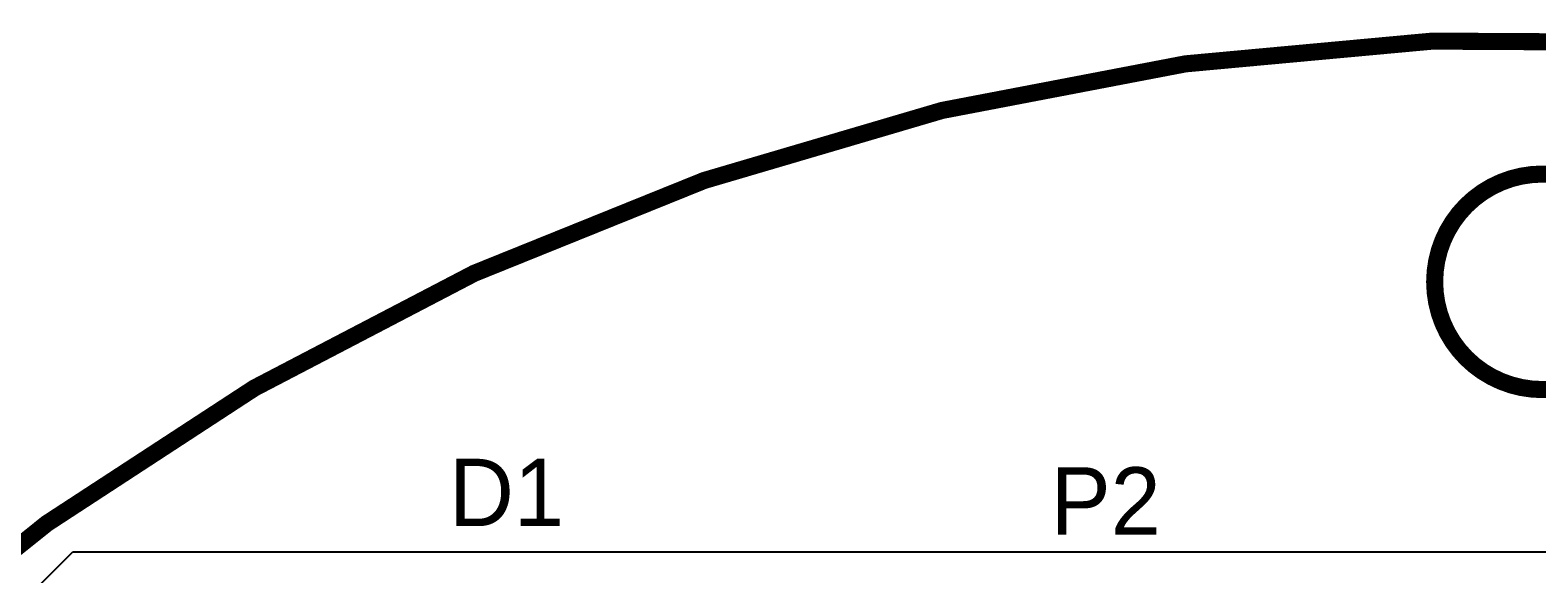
# Model space of a CAD drawing. Header units: millimetres. Extents: x 36 to 112.1, y 38.2 to 103.8.
# Drawn here: x 51.56 to 73.95, y 95.68 to 103.76 of the extents above; entities that cross this region are included whole.
import ezdxf

# ---------------------------------------------------------------- set-up
doc = ezdxf.new("R2010")
doc.units = ezdxf.units.MM
for name, color, linetype in [('Mechanical1', 6, 'Continuous'), ('MultiLayer', 9, 'Continuous'), ('TopLayer', 1, 'Continuous'), ('TopOverlay', 2, 'Continuous')]:
    doc.layers.add(name, color=color, linetype=linetype)

msp = doc.modelspace()

# ---------------------------------------------------------------- linework, layer by layer
at = {"layer": 'Mechanical1'}
for points, const_width in [([(75.632, 100.02, 1), (72.432, 100.02, 1)], 0.254), ([(72.369, 100.02, 1), (72.496, 100.02, 1)], 0.127)]:
    msp.add_lwpolyline(points, format="xyb", close=True, dxfattribs=dict(at, const_width=const_width))
at = {"layer": 'MultiLayer'}
for p, q in [((73.012, 101.263), (73.274, 101.438)), ((73.274, 101.438), (73.565, 101.559)), ((73.565, 101.559), (73.874, 101.62)), ((73.874, 101.62), (74.032, 101.62)), ((72.789, 101.04), (73.012, 101.263)), ((72.614, 100.778), (72.789, 101.04)), ((72.493, 100.487), (72.614, 100.778)), ((72.432, 100.178), (72.493, 100.487)), ((72.432, 100.02), (72.432, 100.178)), ((72.432, 99.862), (72.432, 100.02)), ((72.493, 99.553), (72.432, 99.862)), ((72.614, 99.262), (72.493, 99.553)), ((72.789, 99), (72.614, 99.262)), ((73.012, 98.777), (72.789, 99)), ((73.274, 98.602), (73.012, 98.777)), ((73.565, 98.481), (73.274, 98.602)), ((73.874, 98.42), (73.565, 98.481)), ((74.032, 98.42), (73.874, 98.42))]:
    msp.add_line(p, q, dxfattribs=at)
at = {"layer": 'TopLayer'}
for p, q in [((49.847, 93.662), (52.197, 96.012)), ((52.197, 96.012), (85.598, 96.012))]:
    msp.add_line(p, q, dxfattribs=at)
at = {"layer": 'TopOverlay', "const_width": 0.254}
msp.add_lwpolyline([(47.786, 38.389, -1.631383), (111.581, 60.586)], format="xyb", dxfattribs=at)

# ---------------------------------------------------------------- texts
at = {"layer": 'TopOverlay'}
for s, p in [('D1', (57.785, 96.393)), ('P2', (66.726, 96.266))]:
    msp.add_text(s, height=1, dxfattribs=at).set_placement(p)

doc.saveas('drawing.dxf')
